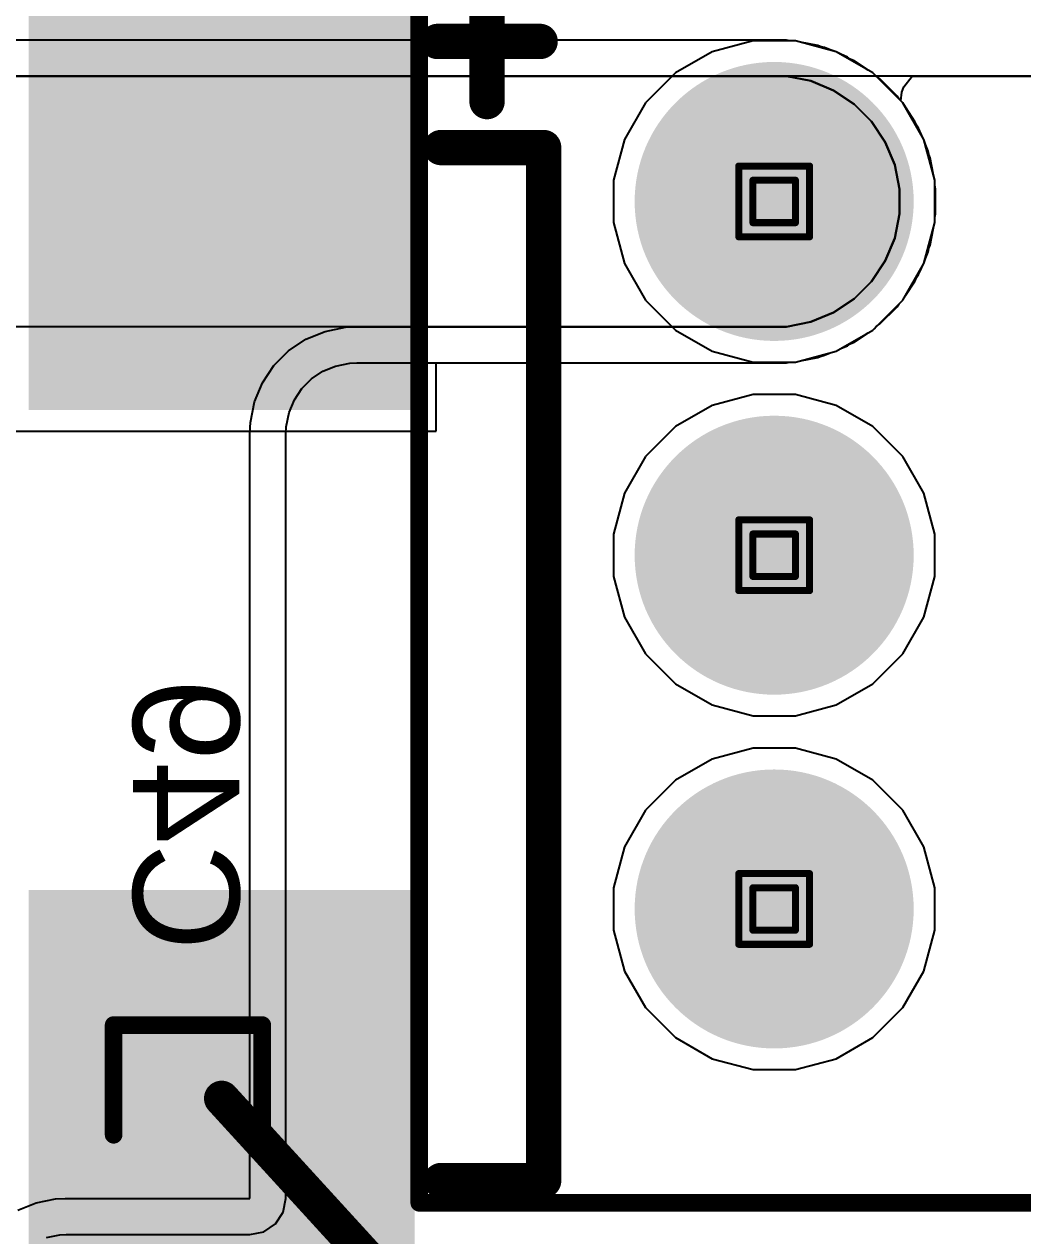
# Model space of a CAD drawing. Header units: inches. Extents: x 0 to 211, y 0 to 201.
# Drawn here: x 0.3552 to 0.6374, y 3.2425 to 3.585 of the extents above; entities that cross this region are included whole.
import ezdxf

# ---------------------------------------------------------------- set-up
doc = ezdxf.new("R2010")
doc.units = ezdxf.units.IN
doc.header["$MEASUREMENT"] = 0
for name, color, linetype in [('Bottom Layer', 5, 'Continuous'), ('Bottom Overlay', 54, 'Continuous'), ('Bottom Paste', 16, 'Continuous'), ('Bottom Solder', 6, 'Continuous'), ('Drill Drawing', 1, 'Continuous'), ('Layer 1', 16, 'Continuous'), ('Layer 2', 76, 'Continuous'), ('Multi-Layer', 9, 'Continuous'), ('Pad Holes', 156, 'Continuous'), ('Top Layer', 1, 'Continuous'), ('Top Overlay', 2, 'Continuous'), ('Top Paste', 8, 'Continuous'), ('Top Solder', 216, 'Continuous')]:
    doc.layers.add(name, color=color, linetype=linetype)
doc.styles.add('Arial', font='', dxfattribs={"height": 0.2})
doc.styles.get('Arial').set_extended_font_data('Arial')

# ---------------------------------------------------------------- blocks, each defined once
blk = doc.blocks.new('VRB1212S_10WR3_B_4')
at = {"layer": 'Bottom Layer'}
h = blk.add_hatch(color=5, dxfattribs=at)
edge = h.paths.add_edge_path()
edge.add_arc((0.15, 0), 0.03543, 0, 360)
h = blk.add_hatch(color=5, dxfattribs=at)
edge = h.paths.add_edge_path()
edge.add_arc((0.25, 0), 0.03543, 0, 360)
h = blk.add_hatch(color=5, dxfattribs=at)
edge = h.paths.add_edge_path()
edge.add_arc((0.35, 0), 0.03543, 0, 360)
at = {"layer": 'Bottom Solder'}
h = blk.add_hatch(color=6, dxfattribs=at)
edge = h.paths.add_edge_path()
edge.add_arc((0.15, 0), 0.03943, 0, 360)
h = blk.add_hatch(color=6, dxfattribs=at)
edge = h.paths.add_edge_path()
edge.add_arc((0.25, 0), 0.03943, 0, 360)
h = blk.add_hatch(color=6, dxfattribs=at)
edge = h.paths.add_edge_path()
edge.add_arc((0.35, 0), 0.03943, 0, 360)
at = {"layer": 'Layer 1'}
h = blk.add_hatch(color=16, dxfattribs=at)
edge = h.paths.add_edge_path()
edge.add_arc((0.15, 0), 0.03543, 0, 360)
h = blk.add_hatch(color=16, dxfattribs=at)
edge = h.paths.add_edge_path()
edge.add_arc((0.25, 0), 0.03543, 0, 360)
h = blk.add_hatch(color=16, dxfattribs=at)
edge = h.paths.add_edge_path()
edge.add_arc((0.35, 0), 0.03543, 0, 360)
at = {"layer": 'Layer 2'}
h = blk.add_hatch(color=76, dxfattribs=at)
edge = h.paths.add_edge_path()
edge.add_arc((0.15, 0), 0.03543, 0, 360)
h = blk.add_hatch(color=76, dxfattribs=at)
edge = h.paths.add_edge_path()
edge.add_arc((0.25, 0), 0.03543, 0, 360)
h = blk.add_hatch(color=76, dxfattribs=at)
edge = h.paths.add_edge_path()
edge.add_arc((0.35, 0), 0.03543, 0, 360)
at = {"layer": 'Multi-Layer'}
h = blk.add_hatch(color=9, dxfattribs=at)
edge = h.paths.add_edge_path()
edge.add_arc((0.15, 0), 0.03543, 0, 360)
h = blk.add_hatch(color=9, dxfattribs=at)
edge = h.paths.add_edge_path()
edge.add_arc((0.25, 0), 0.03543, 0, 360)
h = blk.add_hatch(color=9, dxfattribs=at)
edge = h.paths.add_edge_path()
edge.add_arc((0.35, 0), 0.03543, 0, 360)
at = {"layer": 'Pad Holes'}
h = blk.add_hatch(color=7, dxfattribs=at)
edge = h.paths.add_edge_path()
edge.add_arc((0.15, 0), 0.02165, 0, 360)
h = blk.add_hatch(color=7, dxfattribs=at)
edge = h.paths.add_edge_path()
edge.add_arc((0.25, 0), 0.02165, 0, 360)
h = blk.add_hatch(color=7, dxfattribs=at)
edge = h.paths.add_edge_path()
edge.add_arc((0.35, 0), 0.02165, 0, 360)
at = {"layer": 'Top Layer'}
h = blk.add_hatch(color=1, dxfattribs=at)
edge = h.paths.add_edge_path()
edge.add_arc((0.15, 0), 0.03543, 0, 360)
h = blk.add_hatch(color=1, dxfattribs=at)
edge = h.paths.add_edge_path()
edge.add_arc((0.25, 0), 0.03543, 0, 360)
h = blk.add_hatch(color=1, dxfattribs=at)
edge = h.paths.add_edge_path()
edge.add_arc((0.35, 0), 0.03543, 0, 360)
at = {"layer": 'Top Solder'}
h = blk.add_hatch(color=216, dxfattribs=at)
edge = h.paths.add_edge_path()
edge.add_arc((0.15, 0), 0.03943, 0, 360)
h = blk.add_hatch(color=216, dxfattribs=at)
edge = h.paths.add_edge_path()
edge.add_arc((0.25, 0), 0.03943, 0, 360)
h = blk.add_hatch(color=216, dxfattribs=at)
edge = h.paths.add_edge_path()
edge.add_arc((0.35, 0), 0.03943, 0, 360)
at = {"layer": 'Bottom Overlay'}
for points in [[(0.43307, -0.1003, 0.005, 0.005, 0), (0.43307, 0.27372, 0.005, 0.005, 0)], [(-0.43307, -0.1003, 0.005, 0.005, 0), (0.43307, -0.1003, 0.005, 0.005, 0)]]:
    blk.add_lwpolyline(points, format="xyseb", dxfattribs=at)
blk.add_lwpolyline([(0.43182, -0.1003, 0.0025, 0.0025, 1), (0.43432, -0.1003, 0.0025, 0.0025, 1)], format="xyseb", close=True, dxfattribs=at)
blk.add_lwpolyline([(0.43182, -0.1003, 0.0025, 0.0025, 1), (0.43432, -0.1003, 0.0025, 0.0025, 1)], format="xyseb", close=True, dxfattribs=at)
blk = doc.blocks.new('C____E_23')
at = {"layer": 'Top Layer'}
for points in [[(-0.05492, 0.05059), (0.05492, 0.05059), (0.05492, -0.05059), (-0.05492, -0.05059)], [(0.19862, 0.05059), (0.30846, 0.05059), (0.30846, -0.05059), (0.19862, -0.05059)]]:
    blk.add_hatch(color=1, dxfattribs=at).paths.add_polyline_path(points)
at = {"layer": 'Top Paste'}
for points in [[(-0.05492, 0.05059), (0.05492, 0.05059), (0.05492, -0.05059), (-0.05492, -0.05059)], [(0.19862, 0.05059), (0.30846, 0.05059), (0.30846, -0.05059), (0.19862, -0.05059)]]:
    blk.add_hatch(color=8, dxfattribs=at).paths.add_polyline_path(points)
at = {"layer": 'Top Solder'}
for points in [[(-0.05892, 0.05459), (0.05892, 0.05459), (0.05892, -0.05459), (-0.05892, -0.05459)], [(0.19462, 0.05459), (0.31246, 0.05459), (0.31246, -0.05459), (0.19462, -0.05459)]]:
    blk.add_hatch(color=216, dxfattribs=at).paths.add_polyline_path(points)
at = {"layer": 'Top Overlay'}
for points in [[(0.27677, 0.091, 0.01, 0.01, 0), (-0.01523, 0.091, 0.01, 0.01, 0)], [(-0.01523, 0.062, 0.01, 0.01, 0), (-0.01523, 0.091, 0.01, 0.01, 0)], [(0.27677, 0.062, 0.01, 0.01, 0), (0.27677, 0.091, 0.01, 0.01, 0)], [(-0.04523, 0.061, 0.01, 0.01, 0), (-0.04523, 0.09, 0.01, 0.01, 0)], [(-0.02823, 0.075, 0.01, 0.01, 0), (-0.06123, 0.075, 0.01, 0.01, 0)]]:
    blk.add_lwpolyline(points, format="xyseb", dxfattribs=at)
for points in [[(-0.01773, 0.091, 0.005, 0.005, 1), (-0.01273, 0.091, 0.005, 0.005, 1)], [(-0.01773, 0.091, 0.005, 0.005, 1), (-0.01273, 0.091, 0.005, 0.005, 1)], [(0.27427, 0.091, 0.005, 0.005, 1), (0.27927, 0.091, 0.005, 0.005, 1)], [(0.27427, 0.091, 0.005, 0.005, 1), (0.27927, 0.091, 0.005, 0.005, 1)], [(-0.04773, 0.09, 0.005, 0.005, 1), (-0.04273, 0.09, 0.005, 0.005, 1)], [(-0.03073, 0.075, 0.005, 0.005, 1), (-0.02573, 0.075, 0.005, 0.005, 1)], [(-0.04773, 0.061, 0.005, 0.005, 1), (-0.04273, 0.061, 0.005, 0.005, 1)], [(-0.01773, 0.062, 0.005, 0.005, 1), (-0.01273, 0.062, 0.005, 0.005, 1)], [(0.27427, 0.062, 0.005, 0.005, 1), (0.27927, 0.062, 0.005, 0.005, 1)]]:
    blk.add_lwpolyline(points, format="xyseb", close=True, dxfattribs=at)
blk = doc.blocks.new('C___0603_B_335')
at = {"layer": 'Bottom Layer'}
for points in [[(-0.045, -0.0175), (-0.045, 0.0175), (-0.015, 0.0175), (-0.015, -0.0175)], [(0.015, -0.0175), (0.015, 0.0175), (0.045, 0.0175), (0.045, -0.0175)]]:
    blk.add_hatch(color=5, dxfattribs=at).paths.add_polyline_path(points)
at = {"layer": 'Bottom Paste'}
for points in [[(-0.045, -0.0175), (-0.045, 0.0175), (-0.015, 0.0175), (-0.015, -0.0175)], [(0.015, -0.0175), (0.015, 0.0175), (0.045, 0.0175), (0.045, -0.0175)]]:
    blk.add_hatch(color=16, dxfattribs=at).paths.add_polyline_path(points)
at = {"layer": 'Bottom Solder'}
for points in [[(-0.04736, -0.01986), (-0.04736, 0.01986), (-0.01264, 0.01986), (-0.01264, -0.01986)], [(0.01264, -0.01986), (0.01264, 0.01986), (0.04736, 0.01986), (0.04736, -0.01986)]]:
    blk.add_hatch(color=6, dxfattribs=at).paths.add_polyline_path(points)
at = {"layer": 'Bottom Overlay'}
for points in [[(-0.049, 0.021, 0.005, 0.005, 0), (-0.049, -0.021, 0.005, 0.005, 0)], [(-0.049, 0.021, 0.005, 0.005, 0), (-0.018, 0.021, 0.005, 0.005, 0)], [(0.018, 0.021, 0.005, 0.005, 0), (0.049, 0.021, 0.005, 0.005, 0)], [(0.049, 0.021, 0.005, 0.005, 0), (0.049, -0.021, 0.005, 0.005, 0)], [(-0.049, -0.021, 0.005, 0.005, 0), (-0.018, -0.021, 0.005, 0.005, 0)], [(0.049, -0.021, 0.005, 0.005, 0), (0.018, -0.021, 0.005, 0.005, 0)]]:
    blk.add_lwpolyline(points, format="xyseb", dxfattribs=at)
for points in [[(-0.05025, 0.021, 0.0025, 0.0025, 1), (-0.04775, 0.021, 0.0025, 0.0025, 1)], [(-0.05025, 0.021, 0.0025, 0.0025, 1), (-0.04775, 0.021, 0.0025, 0.0025, 1)], [(-0.01925, 0.021, 0.0025, 0.0025, 1), (-0.01675, 0.021, 0.0025, 0.0025, 1)], [(0.01675, 0.021, 0.0025, 0.0025, 1), (0.01925, 0.021, 0.0025, 0.0025, 1)], [(0.04775, 0.021, 0.0025, 0.0025, 1), (0.05025, 0.021, 0.0025, 0.0025, 1)], [(0.04775, 0.021, 0.0025, 0.0025, 1), (0.05025, 0.021, 0.0025, 0.0025, 1)], [(-0.05025, -0.021, 0.0025, 0.0025, 1), (-0.04775, -0.021, 0.0025, 0.0025, 1)], [(-0.05025, -0.021, 0.0025, 0.0025, 1), (-0.04775, -0.021, 0.0025, 0.0025, 1)], [(-0.01925, -0.021, 0.0025, 0.0025, 1), (-0.01675, -0.021, 0.0025, 0.0025, 1)], [(0.01675, -0.021, 0.0025, 0.0025, 1), (0.01925, -0.021, 0.0025, 0.0025, 1)], [(0.04775, -0.021, 0.0025, 0.0025, 1), (0.05025, -0.021, 0.0025, 0.0025, 1)], [(0.04775, -0.021, 0.0025, 0.0025, 1), (0.05025, -0.021, 0.0025, 0.0025, 1)]]:
    blk.add_lwpolyline(points, format="xyseb", close=True, dxfattribs=at)

msp = doc.modelspace()

# ---------------------------------------------------------------- linework, layer by layer
at = {"layer": 'Bottom Layer'}
for p, q in [((0.56718, 3.58049), (0.28713, 3.58049)), ((0.57067, 3.58049), (0.56718, 3.58049)), ((0.56718, 3.58049), (0.56718, 3.58049)), ((0.57166, 3.58029), (0.57067, 3.58049)), ((0.57266, 3.58029), (0.57166, 3.58029)), ((0.57316, 3.58029), (0.57266, 3.58029)), ((0.57266, 3.58029), (0.57266, 3.58029)), ((0.57461, 3.57991), (0.57316, 3.58029)), ((0.57951, 3.57893), (0.57461, 3.57991)), ((0.58043, 3.57855), (0.57951, 3.57893)), ((0.58142, 3.57835), (0.58043, 3.57855)), ((0.58327, 3.57759), (0.58142, 3.57835)), ((0.58472, 3.5772), (0.58327, 3.57759)), ((0.58602, 3.57645), (0.58472, 3.5772)), ((0.58787, 3.57568), (0.58602, 3.57645)), ((0.5887, 3.57512), (0.58787, 3.57568)), ((0.58963, 3.57474), (0.5887, 3.57512)), ((0.59379, 3.57196), (0.58963, 3.57474)), ((0.56718, 3.57029), (0.28713, 3.57029)), ((0.57067, 3.57029), (0.56718, 3.57029)), ((0.56718, 3.57029), (0.56718, 3.57029)), ((0.57752, 3.56893), (0.57067, 3.57029)), ((0.58397, 3.56626), (0.57752, 3.56893)), ((0.59508, 3.57122), (0.59379, 3.57196)), ((0.59543, 3.57086), (0.59508, 3.57122)), ((0.59614, 3.57015), (0.59543, 3.57086)), ((0.59543, 3.57086), (0.59543, 3.57086)), ((0.59698, 3.56959), (0.59614, 3.57015)), ((0.60192, 3.56466), (0.59698, 3.56959)), ((0.58977, 3.56238), (0.58397, 3.56626)), ((0.59471, 3.55745), (0.58977, 3.56238)), ((0.60247, 3.56382), (0.60192, 3.56466)), ((0.60318, 3.56311), (0.60247, 3.56382)), ((0.60354, 3.56276), (0.60318, 3.56311)), ((0.60318, 3.56311), (0.60318, 3.56311)), ((0.60428, 3.56147), (0.60354, 3.56276)), ((0.60706, 3.55731), (0.60428, 3.56147)), ((0.59858, 3.55164), (0.59471, 3.55745)), ((0.60744, 3.55638), (0.60706, 3.55731)), ((0.608, 3.55555), (0.60744, 3.55638)), ((0.60877, 3.5537), (0.608, 3.55555)), ((0.60125, 3.5452), (0.59858, 3.55164)), ((0.60952, 3.5524), (0.60877, 3.5537)), ((0.60991, 3.55095), (0.60952, 3.5524)), ((0.61067, 3.5491), (0.60991, 3.55095)), ((0.61087, 3.54811), (0.61067, 3.5491)), ((0.60262, 3.53835), (0.60125, 3.5452)), ((0.61125, 3.54718), (0.61087, 3.54811)), ((0.61223, 3.54229), (0.61125, 3.54718)), ((0.61262, 3.54084), (0.61223, 3.54229)), ((0.60262, 3.53486), (0.60262, 3.53835)), ((0.61262, 3.53933), (0.61262, 3.54084)), ((0.61281, 3.53835), (0.61262, 3.53933)), ((0.61281, 3.53486), (0.61281, 3.53835)), ((0.60262, 3.53137), (0.60262, 3.53486)), ((0.61281, 3.53137), (0.61281, 3.53486)), ((0.60125, 3.52452), (0.60262, 3.53137)), ((0.61262, 3.53039), (0.61281, 3.53137)), ((0.61223, 3.52743), (0.61262, 3.52888)), ((0.61262, 3.52888), (0.61262, 3.53039)), ((0.59858, 3.51808), (0.60125, 3.52452)), ((0.61125, 3.52254), (0.61223, 3.52743)), ((0.61067, 3.52062), (0.61087, 3.52161)), ((0.61087, 3.52161), (0.61125, 3.52254)), ((0.5947, 3.51227), (0.59858, 3.51808)), ((0.60877, 3.51602), (0.60952, 3.51732)), ((0.60952, 3.51732), (0.60991, 3.51878)), ((0.60991, 3.51878), (0.61067, 3.52062)), ((0.60744, 3.51334), (0.608, 3.51417)), ((0.608, 3.51417), (0.60877, 3.51602)), ((0.58977, 3.50734), (0.5947, 3.51227)), ((0.60429, 3.50826), (0.60706, 3.51241)), ((0.60706, 3.51241), (0.60744, 3.51334)), ((0.58397, 3.50346), (0.58977, 3.50734)), ((0.60354, 3.50696), (0.60429, 3.50826)), ((0.59698, 3.50013), (0.60191, 3.50506)), ((0.60191, 3.50506), (0.60247, 3.5059)), ((0.60247, 3.5059), (0.60318, 3.50661)), ((0.60318, 3.50661), (0.60354, 3.50696)), ((0.60318, 3.50661), (0.60318, 3.50661)), ((0.57067, 3.49943), (0.57752, 3.50079)), ((0.57752, 3.50079), (0.58397, 3.50346)), ((0.43483, 3.49589), (0.44026, 3.49814)), ((0.44026, 3.49814), (0.44602, 3.49928)), ((0.44602, 3.49928), (0.44895, 3.49943)), ((0.44895, 3.49943), (0.44895, 3.49943)), ((0.44895, 3.49943), (0.56718, 3.49943)), ((0.56718, 3.49943), (0.57067, 3.49943)), ((0.58963, 3.49498), (0.59378, 3.49776)), ((0.59378, 3.49776), (0.59508, 3.4985)), ((0.59508, 3.4985), (0.59543, 3.49886)), ((0.59543, 3.49886), (0.59614, 3.49957)), ((0.59543, 3.49886), (0.59543, 3.49886)), ((0.59614, 3.49957), (0.59698, 3.50013)), ((0.42995, 3.49263), (0.43483, 3.49589)), ((0.58602, 3.49327), (0.58787, 3.49404)), ((0.58787, 3.49404), (0.5887, 3.4946)), ((0.5887, 3.4946), (0.58963, 3.49498)), ((0.4258, 3.48848), (0.42995, 3.49263)), ((0.57461, 3.48981), (0.57951, 3.49079)), ((0.57951, 3.49079), (0.58043, 3.49117)), ((0.58043, 3.49117), (0.58142, 3.49137)), ((0.58142, 3.49137), (0.58327, 3.49213)), ((0.58327, 3.49213), (0.58472, 3.49252)), ((0.58472, 3.49252), (0.58602, 3.49327)), ((0.42254, 3.48359), (0.4258, 3.48848)), ((0.43645, 3.48471), (0.43966, 3.48685)), ((0.43966, 3.48685), (0.44323, 3.48833)), ((0.44323, 3.48833), (0.44727, 3.48914)), ((0.44727, 3.48914), (0.4492, 3.48923)), ((0.4492, 3.48923), (0.56718, 3.48923)), ((0.56718, 3.48923), (0.57067, 3.48923)), ((0.57067, 3.48923), (0.57166, 3.48943)), ((0.57166, 3.48943), (0.57266, 3.48943)), ((0.57266, 3.48943), (0.57266, 3.48943)), ((0.57266, 3.48943), (0.57316, 3.48943)), ((0.57316, 3.48943), (0.57461, 3.48981)), ((0.42029, 3.47817), (0.42254, 3.48359)), ((0.43372, 3.48198), (0.43645, 3.48471)), ((0.43157, 3.47876), (0.43372, 3.48198)), ((0.41914, 3.47241), (0.42029, 3.47817)), ((0.43009, 3.47519), (0.43157, 3.47876)), ((0.42929, 3.47116), (0.43009, 3.47519)), ((0.419, 3.46947), (0.41914, 3.47241)), ((0.419, 3.25303), (0.419, 3.46947)), ((0.42919, 3.46922), (0.42929, 3.47116)), ((0.42919, 3.25303), (0.42919, 3.46922)), ((0.54965, 3.3772), (0.53929, 3.37122)), ((0.5612, 3.38029), (0.54965, 3.3772)), ((0.57316, 3.38029), (0.5612, 3.38029)), ((0.58472, 3.3772), (0.57316, 3.38029)), ((0.59508, 3.37122), (0.58472, 3.3772)), ((0.53929, 3.37122), (0.53083, 3.36276)), ((0.60354, 3.36276), (0.59508, 3.37122)), ((0.53083, 3.36276), (0.52485, 3.3524)), ((0.60952, 3.3524), (0.60354, 3.36276)), ((0.52485, 3.3524), (0.52175, 3.34084)), ((0.61262, 3.34084), (0.60952, 3.3524)), ((0.52175, 3.34084), (0.52175, 3.32888)), ((0.61262, 3.32888), (0.61262, 3.34084)), ((0.52175, 3.32888), (0.52485, 3.31732)), ((0.60952, 3.31732), (0.61262, 3.32888)), ((0.52485, 3.31732), (0.53083, 3.30696)), ((0.60354, 3.30696), (0.60952, 3.31732)), ((0.53083, 3.30696), (0.53929, 3.2985)), ((0.59508, 3.2985), (0.60354, 3.30696)), ((0.53929, 3.2985), (0.54965, 3.29252)), ((0.58472, 3.29252), (0.59508, 3.2985)), ((0.54965, 3.29252), (0.5612, 3.28943)), ((0.57316, 3.28943), (0.58472, 3.29252)), ((0.5612, 3.28943), (0.57316, 3.28943)), ((0.35343, 3.24968), (0.35857, 3.25181)), ((0.35857, 3.25181), (0.36403, 3.2529)), ((0.36403, 3.2529), (0.36681, 3.25303)), ((0.36681, 3.25303), (0.36681, 3.25303)), ((0.36681, 3.25303), (0.419, 3.25303)), ((0.42842, 3.24913), (0.42919, 3.25303)), ((0.42621, 3.24582), (0.42842, 3.24913)), ((0.419, 3.24284), (0.4229, 3.24361)), ((0.4229, 3.24361), (0.42621, 3.24582)), ((0.36155, 3.24201), (0.36528, 3.24275)), ((0.36528, 3.24275), (0.36707, 3.24284)), ((0.36707, 3.24284), (0.419, 3.24284))]:
    msp.add_line(p, q, dxfattribs=at)
at = {"layer": 'Drill Drawing'}
for points in [[(0.55718, 3.54486, 0.002, 0.002, 0), (0.57718, 3.54486, 0.002, 0.002, 0)], [(0.55718, 3.52486, 0.002, 0.002, 0), (0.55718, 3.54486, 0.002, 0.002, 0)], [(0.57718, 3.52486, 0.002, 0.002, 0), (0.57718, 3.54486, 0.002, 0.002, 0)], [(0.56118, 3.54086, 0.002, 0.002, 0), (0.57318, 3.54086, 0.002, 0.002, 0)], [(0.56118, 3.52886, 0.002, 0.002, 0), (0.56118, 3.54086, 0.002, 0.002, 0)], [(0.57318, 3.52886, 0.002, 0.002, 0), (0.57318, 3.54086, 0.002, 0.002, 0)], [(0.56118, 3.52886, 0.002, 0.002, 0), (0.57318, 3.52886, 0.002, 0.002, 0)], [(0.55718, 3.52486, 0.002, 0.002, 0), (0.57718, 3.52486, 0.002, 0.002, 0)], [(0.55718, 3.44486, 0.002, 0.002, 0), (0.57718, 3.44486, 0.002, 0.002, 0)], [(0.55718, 3.42486, 0.002, 0.002, 0), (0.55718, 3.44486, 0.002, 0.002, 0)], [(0.57718, 3.42486, 0.002, 0.002, 0), (0.57718, 3.44486, 0.002, 0.002, 0)], [(0.56118, 3.44086, 0.002, 0.002, 0), (0.57318, 3.44086, 0.002, 0.002, 0)], [(0.56118, 3.42886, 0.002, 0.002, 0), (0.56118, 3.44086, 0.002, 0.002, 0)], [(0.57318, 3.42886, 0.002, 0.002, 0), (0.57318, 3.44086, 0.002, 0.002, 0)], [(0.56118, 3.42886, 0.002, 0.002, 0), (0.57318, 3.42886, 0.002, 0.002, 0)], [(0.55718, 3.42486, 0.002, 0.002, 0), (0.57718, 3.42486, 0.002, 0.002, 0)], [(0.55718, 3.34486, 0.002, 0.002, 0), (0.57718, 3.34486, 0.002, 0.002, 0)], [(0.55718, 3.32486, 0.002, 0.002, 0), (0.55718, 3.34486, 0.002, 0.002, 0)], [(0.57718, 3.32486, 0.002, 0.002, 0), (0.57718, 3.34486, 0.002, 0.002, 0)], [(0.56118, 3.34086, 0.002, 0.002, 0), (0.57318, 3.34086, 0.002, 0.002, 0)], [(0.56118, 3.32886, 0.002, 0.002, 0), (0.56118, 3.34086, 0.002, 0.002, 0)], [(0.57318, 3.32886, 0.002, 0.002, 0), (0.57318, 3.34086, 0.002, 0.002, 0)], [(0.56118, 3.32886, 0.002, 0.002, 0), (0.57318, 3.32886, 0.002, 0.002, 0)], [(0.55718, 3.32486, 0.002, 0.002, 0), (0.57718, 3.32486, 0.002, 0.002, 0)]]:
    msp.add_lwpolyline(points, format="xyseb", dxfattribs=at)
for points in [[(0.55668, 3.54486, 0.001, 0.001, 1), (0.55768, 3.54486, 0.001, 0.001, 1)], [(0.55668, 3.54486, 0.001, 0.001, 1), (0.55768, 3.54486, 0.001, 0.001, 1)], [(0.57668, 3.54486, 0.001, 0.001, 1), (0.57768, 3.54486, 0.001, 0.001, 1)], [(0.57668, 3.54486, 0.001, 0.001, 1), (0.57768, 3.54486, 0.001, 0.001, 1)], [(0.56068, 3.54086, 0.001, 0.001, 1), (0.56168, 3.54086, 0.001, 0.001, 1)], [(0.56068, 3.54086, 0.001, 0.001, 1), (0.56168, 3.54086, 0.001, 0.001, 1)], [(0.57268, 3.54086, 0.001, 0.001, 1), (0.57368, 3.54086, 0.001, 0.001, 1)], [(0.57268, 3.54086, 0.001, 0.001, 1), (0.57368, 3.54086, 0.001, 0.001, 1)], [(0.56068, 3.52886, 0.001, 0.001, 1), (0.56168, 3.52886, 0.001, 0.001, 1)], [(0.56068, 3.52886, 0.001, 0.001, 1), (0.56168, 3.52886, 0.001, 0.001, 1)], [(0.57268, 3.52886, 0.001, 0.001, 1), (0.57368, 3.52886, 0.001, 0.001, 1)], [(0.57268, 3.52886, 0.001, 0.001, 1), (0.57368, 3.52886, 0.001, 0.001, 1)], [(0.55668, 3.52486, 0.001, 0.001, 1), (0.55768, 3.52486, 0.001, 0.001, 1)], [(0.55668, 3.52486, 0.001, 0.001, 1), (0.55768, 3.52486, 0.001, 0.001, 1)], [(0.57668, 3.52486, 0.001, 0.001, 1), (0.57768, 3.52486, 0.001, 0.001, 1)], [(0.57668, 3.52486, 0.001, 0.001, 1), (0.57768, 3.52486, 0.001, 0.001, 1)], [(0.55668, 3.44486, 0.001, 0.001, 1), (0.55768, 3.44486, 0.001, 0.001, 1)], [(0.55668, 3.44486, 0.001, 0.001, 1), (0.55768, 3.44486, 0.001, 0.001, 1)], [(0.57668, 3.44486, 0.001, 0.001, 1), (0.57768, 3.44486, 0.001, 0.001, 1)], [(0.57668, 3.44486, 0.001, 0.001, 1), (0.57768, 3.44486, 0.001, 0.001, 1)], [(0.56068, 3.44086, 0.001, 0.001, 1), (0.56168, 3.44086, 0.001, 0.001, 1)], [(0.56068, 3.44086, 0.001, 0.001, 1), (0.56168, 3.44086, 0.001, 0.001, 1)], [(0.57268, 3.44086, 0.001, 0.001, 1), (0.57368, 3.44086, 0.001, 0.001, 1)], [(0.57268, 3.44086, 0.001, 0.001, 1), (0.57368, 3.44086, 0.001, 0.001, 1)], [(0.56068, 3.42886, 0.001, 0.001, 1), (0.56168, 3.42886, 0.001, 0.001, 1)], [(0.56068, 3.42886, 0.001, 0.001, 1), (0.56168, 3.42886, 0.001, 0.001, 1)], [(0.57268, 3.42886, 0.001, 0.001, 1), (0.57368, 3.42886, 0.001, 0.001, 1)], [(0.57268, 3.42886, 0.001, 0.001, 1), (0.57368, 3.42886, 0.001, 0.001, 1)], [(0.55668, 3.42486, 0.001, 0.001, 1), (0.55768, 3.42486, 0.001, 0.001, 1)], [(0.55668, 3.42486, 0.001, 0.001, 1), (0.55768, 3.42486, 0.001, 0.001, 1)], [(0.57668, 3.42486, 0.001, 0.001, 1), (0.57768, 3.42486, 0.001, 0.001, 1)], [(0.57668, 3.42486, 0.001, 0.001, 1), (0.57768, 3.42486, 0.001, 0.001, 1)], [(0.55668, 3.34486, 0.001, 0.001, 1), (0.55768, 3.34486, 0.001, 0.001, 1)], [(0.55668, 3.34486, 0.001, 0.001, 1), (0.55768, 3.34486, 0.001, 0.001, 1)], [(0.57668, 3.34486, 0.001, 0.001, 1), (0.57768, 3.34486, 0.001, 0.001, 1)], [(0.57668, 3.34486, 0.001, 0.001, 1), (0.57768, 3.34486, 0.001, 0.001, 1)], [(0.56068, 3.34086, 0.001, 0.001, 1), (0.56168, 3.34086, 0.001, 0.001, 1)], [(0.56068, 3.34086, 0.001, 0.001, 1), (0.56168, 3.34086, 0.001, 0.001, 1)], [(0.57268, 3.34086, 0.001, 0.001, 1), (0.57368, 3.34086, 0.001, 0.001, 1)], [(0.57268, 3.34086, 0.001, 0.001, 1), (0.57368, 3.34086, 0.001, 0.001, 1)], [(0.56068, 3.32886, 0.001, 0.001, 1), (0.56168, 3.32886, 0.001, 0.001, 1)], [(0.56068, 3.32886, 0.001, 0.001, 1), (0.56168, 3.32886, 0.001, 0.001, 1)], [(0.57268, 3.32886, 0.001, 0.001, 1), (0.57368, 3.32886, 0.001, 0.001, 1)], [(0.57268, 3.32886, 0.001, 0.001, 1), (0.57368, 3.32886, 0.001, 0.001, 1)], [(0.55668, 3.32486, 0.001, 0.001, 1), (0.55768, 3.32486, 0.001, 0.001, 1)], [(0.55668, 3.32486, 0.001, 0.001, 1), (0.55768, 3.32486, 0.001, 0.001, 1)], [(0.57668, 3.32486, 0.001, 0.001, 1), (0.57768, 3.32486, 0.001, 0.001, 1)], [(0.57668, 3.32486, 0.001, 0.001, 1), (0.57768, 3.32486, 0.001, 0.001, 1)]]:
    msp.add_lwpolyline(points, format="xyseb", close=True, dxfattribs=at)
at = {"layer": 'Layer 1'}
for p, q in [((0.5612, 3.58029), (0.54965, 3.5772)), ((0.57316, 3.58029), (0.5612, 3.58029)), ((0.58472, 3.5772), (0.57316, 3.58029)), ((0.54965, 3.5772), (0.53929, 3.57122)), ((0.59508, 3.57122), (0.58472, 3.5772)), ((0.53929, 3.57122), (0.53083, 3.56276)), ((0.60354, 3.56276), (0.59508, 3.57122)), ((0.53083, 3.56276), (0.52485, 3.5524)), ((0.60952, 3.5524), (0.60354, 3.56276)), ((0.52485, 3.5524), (0.52175, 3.54084)), ((0.61262, 3.54084), (0.60952, 3.5524)), ((0.52175, 3.54084), (0.52175, 3.52888)), ((0.61262, 3.52888), (0.61262, 3.54084)), ((0.52175, 3.52888), (0.52485, 3.51732)), ((0.60952, 3.51732), (0.61262, 3.52888)), ((0.52485, 3.51732), (0.53083, 3.50696)), ((0.60354, 3.50696), (0.60952, 3.51732)), ((0.53083, 3.50696), (0.53929, 3.4985)), ((0.59508, 3.4985), (0.60354, 3.50696)), ((0.53929, 3.4985), (0.54965, 3.49252)), ((0.58472, 3.49252), (0.59508, 3.4985)), ((0.54965, 3.49252), (0.5612, 3.48943)), ((0.57316, 3.48943), (0.58472, 3.49252)), ((0.5612, 3.48943), (0.57316, 3.48943)), ((0.54965, 3.3772), (0.53929, 3.37122)), ((0.5612, 3.38029), (0.54965, 3.3772)), ((0.57316, 3.38029), (0.5612, 3.38029)), ((0.58472, 3.3772), (0.57316, 3.38029)), ((0.59508, 3.37122), (0.58472, 3.3772)), ((0.53929, 3.37122), (0.53083, 3.36276)), ((0.60354, 3.36276), (0.59508, 3.37122)), ((0.53083, 3.36276), (0.52485, 3.3524)), ((0.60952, 3.3524), (0.60354, 3.36276)), ((0.52485, 3.3524), (0.52175, 3.34084)), ((0.61262, 3.34084), (0.60952, 3.3524)), ((0.52175, 3.34084), (0.52175, 3.32888)), ((0.61262, 3.32888), (0.61262, 3.34084)), ((0.52175, 3.32888), (0.52485, 3.31732)), ((0.60952, 3.31732), (0.61262, 3.32888)), ((0.52485, 3.31732), (0.53083, 3.30696)), ((0.60354, 3.30696), (0.60952, 3.31732)), ((0.53083, 3.30696), (0.53929, 3.2985)), ((0.59508, 3.2985), (0.60354, 3.30696)), ((0.53929, 3.2985), (0.54965, 3.29252)), ((0.58472, 3.29252), (0.59508, 3.2985)), ((0.54965, 3.29252), (0.5612, 3.28943)), ((0.57316, 3.28943), (0.58472, 3.29252)), ((0.5612, 3.28943), (0.57316, 3.28943))]:
    msp.add_line(p, q, dxfattribs=at)
at = {"layer": 'Layer 2'}
for p, q in [((0.5612, 3.58029), (0.54965, 3.5772)), ((0.57316, 3.58029), (0.5612, 3.58029)), ((0.58472, 3.5772), (0.57316, 3.58029)), ((0.54965, 3.5772), (0.53929, 3.57122)), ((0.59508, 3.57122), (0.58472, 3.5772)), ((0.53929, 3.57122), (0.53083, 3.56276)), ((0.60354, 3.56276), (0.59508, 3.57122)), ((0.53083, 3.56276), (0.52485, 3.5524)), ((0.60952, 3.5524), (0.60354, 3.56276)), ((0.52485, 3.5524), (0.52175, 3.54084)), ((0.61262, 3.54084), (0.60952, 3.5524)), ((0.52175, 3.54084), (0.52175, 3.52888)), ((0.61262, 3.52888), (0.61262, 3.54084)), ((0.52175, 3.52888), (0.52485, 3.51732)), ((0.60952, 3.51732), (0.61262, 3.52888)), ((0.52485, 3.51732), (0.53083, 3.50696)), ((0.60354, 3.50696), (0.60952, 3.51732)), ((0.53083, 3.50696), (0.53929, 3.4985)), ((0.59508, 3.4985), (0.60354, 3.50696)), ((0.53929, 3.4985), (0.54965, 3.49252)), ((0.58472, 3.49252), (0.59508, 3.4985)), ((0.54965, 3.49252), (0.5612, 3.48943)), ((0.57316, 3.48943), (0.58472, 3.49252)), ((0.5612, 3.48943), (0.57316, 3.48943)), ((0.5612, 3.48029), (0.54965, 3.4772)), ((0.57316, 3.48029), (0.5612, 3.48029)), ((0.58472, 3.4772), (0.57316, 3.48029)), ((0.54965, 3.4772), (0.53929, 3.47122)), ((0.59508, 3.47122), (0.58472, 3.4772)), ((0.53929, 3.47122), (0.53083, 3.46276)), ((0.60354, 3.46276), (0.59508, 3.47122)), ((0.53083, 3.46276), (0.52485, 3.4524)), ((0.60952, 3.4524), (0.60354, 3.46276)), ((0.52485, 3.4524), (0.52175, 3.44084)), ((0.61262, 3.44084), (0.60952, 3.4524)), ((0.52175, 3.44084), (0.52175, 3.42888)), ((0.61262, 3.42888), (0.61262, 3.44084)), ((0.52175, 3.42888), (0.52485, 3.41732)), ((0.60952, 3.41732), (0.61262, 3.42888)), ((0.52485, 3.41732), (0.53083, 3.40696)), ((0.60354, 3.40696), (0.60952, 3.41732)), ((0.53083, 3.40696), (0.53929, 3.3985)), ((0.59508, 3.3985), (0.60354, 3.40696)), ((0.53929, 3.3985), (0.54965, 3.39252)), ((0.58472, 3.39252), (0.59508, 3.3985)), ((0.54965, 3.39252), (0.5612, 3.38943)), ((0.57316, 3.38943), (0.58472, 3.39252)), ((0.5612, 3.38943), (0.57316, 3.38943)), ((0.54965, 3.3772), (0.53929, 3.37122)), ((0.5612, 3.38029), (0.54965, 3.3772)), ((0.57316, 3.38029), (0.5612, 3.38029)), ((0.58472, 3.3772), (0.57316, 3.38029)), ((0.59508, 3.37122), (0.58472, 3.3772)), ((0.53929, 3.37122), (0.53083, 3.36276)), ((0.60354, 3.36276), (0.59508, 3.37122)), ((0.53083, 3.36276), (0.52485, 3.3524)), ((0.60952, 3.3524), (0.60354, 3.36276)), ((0.52485, 3.3524), (0.52175, 3.34084)), ((0.61262, 3.34084), (0.60952, 3.3524)), ((0.52175, 3.34084), (0.52175, 3.32888)), ((0.61262, 3.32888), (0.61262, 3.34084)), ((0.52175, 3.32888), (0.52485, 3.31732)), ((0.60952, 3.31732), (0.61262, 3.32888)), ((0.52485, 3.31732), (0.53083, 3.30696)), ((0.60354, 3.30696), (0.60952, 3.31732)), ((0.53083, 3.30696), (0.53929, 3.2985)), ((0.59508, 3.2985), (0.60354, 3.30696)), ((0.53929, 3.2985), (0.54965, 3.29252)), ((0.58472, 3.29252), (0.59508, 3.2985)), ((0.54965, 3.29252), (0.5612, 3.28943)), ((0.57316, 3.28943), (0.58472, 3.29252)), ((0.5612, 3.28943), (0.57316, 3.28943))]:
    msp.add_line(p, q, dxfattribs=at)
at = {"layer": 'Top Layer'}
for p, q in [((0.65173, 3.57029), (0.01529, 3.57029)), ((0.23274, 3.57029), (0.56718, 3.57029)), ((0.56718, 3.57029), (0.57067, 3.57029)), ((0.57067, 3.57029), (0.57752, 3.56893)), ((0.57752, 3.56893), (0.58397, 3.56626)), ((0.60387, 3.56724), (0.60618, 3.57029)), ((0.60618, 3.57029), (0.65173, 3.57029)), ((0.58397, 3.56626), (0.58977, 3.56238)), ((0.603, 3.56329), (0.60327, 3.56576)), ((0.60327, 3.56576), (0.60387, 3.56724)), ((0.58977, 3.56238), (0.5947, 3.55745)), ((0.60354, 3.56276), (0.603, 3.56329)), ((0.60429, 3.56145), (0.60354, 3.56276)), ((0.60706, 3.55731), (0.60429, 3.56145)), ((0.5947, 3.55745), (0.59858, 3.55164)), ((0.60744, 3.55638), (0.60706, 3.55731)), ((0.608, 3.55555), (0.60744, 3.55638)), ((0.60877, 3.5537), (0.608, 3.55555)), ((0.59858, 3.55164), (0.60125, 3.5452)), ((0.60952, 3.5524), (0.60877, 3.5537)), ((0.60991, 3.55094), (0.60952, 3.5524)), ((0.61067, 3.5491), (0.60991, 3.55094)), ((0.61087, 3.54811), (0.61067, 3.5491)), ((0.60125, 3.5452), (0.60261, 3.53835)), ((0.61125, 3.54718), (0.61087, 3.54811)), ((0.61222, 3.5423), (0.61125, 3.54718)), ((0.61262, 3.54084), (0.61222, 3.5423)), ((0.60261, 3.53835), (0.60261, 3.53486)), ((0.61262, 3.53933), (0.61262, 3.54084)), ((0.61281, 3.53835), (0.61262, 3.53933)), ((0.61281, 3.53486), (0.61281, 3.53835)), ((0.60261, 3.53486), (0.60262, 3.53486)), ((0.60262, 3.53486), (0.60262, 3.53137)), ((0.61281, 3.53137), (0.61281, 3.53486)), ((0.61281, 3.53486), (0.61281, 3.53486)), ((0.60262, 3.53137), (0.60125, 3.52452)), ((0.61262, 3.53039), (0.61281, 3.53137)), ((0.61223, 3.52743), (0.61262, 3.52888)), ((0.61262, 3.52888), (0.61262, 3.53039)), ((0.60125, 3.52452), (0.59858, 3.51808)), ((0.61125, 3.52254), (0.61223, 3.52743)), ((0.61067, 3.52062), (0.61087, 3.52161)), ((0.61087, 3.52161), (0.61125, 3.52254)), ((0.59858, 3.51808), (0.5947, 3.51227)), ((0.60877, 3.51602), (0.60952, 3.51732)), ((0.60952, 3.51732), (0.60991, 3.51877)), ((0.60991, 3.51877), (0.61067, 3.52062)), ((0.60744, 3.51334), (0.608, 3.51417)), ((0.608, 3.51417), (0.60877, 3.51602)), ((0.5947, 3.51227), (0.58977, 3.50734)), ((0.60429, 3.50826), (0.60706, 3.51241)), ((0.60706, 3.51241), (0.60744, 3.51334)), ((0.58977, 3.50734), (0.58397, 3.50346)), ((0.60354, 3.50696), (0.60429, 3.50826)), ((0.59698, 3.50013), (0.60191, 3.50506)), ((0.60191, 3.50506), (0.60247, 3.5059)), ((0.60247, 3.5059), (0.60318, 3.50661)), ((0.60318, 3.50661), (0.60354, 3.50696)), ((0.60318, 3.50661), (0.60318, 3.50661)), ((0.57752, 3.50079), (0.57067, 3.49943)), ((0.58397, 3.50346), (0.57752, 3.50079)), ((0.56718, 3.49943), (0.23274, 3.49943)), ((0.57067, 3.49943), (0.56718, 3.49943)), ((0.56718, 3.49943), (0.56718, 3.49943)), ((0.58963, 3.49498), (0.59378, 3.49776)), ((0.59378, 3.49776), (0.59508, 3.4985)), ((0.59508, 3.4985), (0.59543, 3.49886)), ((0.59543, 3.49886), (0.59614, 3.49957)), ((0.59543, 3.49886), (0.59543, 3.49886)), ((0.59614, 3.49957), (0.59698, 3.50013)), ((0.58602, 3.49327), (0.58787, 3.49404)), ((0.58787, 3.49404), (0.5887, 3.4946)), ((0.5887, 3.4946), (0.58963, 3.49498)), ((0.57461, 3.48982), (0.57951, 3.49079)), ((0.57951, 3.49079), (0.58043, 3.49117)), ((0.58043, 3.49117), (0.58142, 3.49137)), ((0.58142, 3.49137), (0.58327, 3.49213)), ((0.58327, 3.49213), (0.58472, 3.49252)), ((0.58472, 3.49252), (0.58602, 3.49327)), ((0.47162, 3.46994), (0.47162, 3.48923)), ((0.47162, 3.48923), (0.56718, 3.48923)), ((0.56718, 3.48923), (0.56718, 3.48923)), ((0.56718, 3.48923), (0.57067, 3.48923)), ((0.57067, 3.48923), (0.57166, 3.48943)), ((0.57166, 3.48943), (0.57316, 3.48943)), ((0.57316, 3.48943), (0.57461, 3.48982)), ((0.35044, 3.46994), (0.47162, 3.46994)), ((0.54965, 3.3772), (0.53929, 3.37122)), ((0.5612, 3.38029), (0.54965, 3.3772)), ((0.57316, 3.38029), (0.5612, 3.38029)), ((0.58472, 3.3772), (0.57316, 3.38029)), ((0.59508, 3.37122), (0.58472, 3.3772)), ((0.53929, 3.37122), (0.53083, 3.36276)), ((0.60354, 3.36276), (0.59508, 3.37122)), ((0.53083, 3.36276), (0.52485, 3.3524)), ((0.60952, 3.3524), (0.60354, 3.36276)), ((0.52485, 3.3524), (0.52175, 3.34084)), ((0.61262, 3.34084), (0.60952, 3.3524)), ((0.52175, 3.34084), (0.52175, 3.32888)), ((0.61262, 3.32888), (0.61262, 3.34084)), ((0.52175, 3.32888), (0.52485, 3.31732)), ((0.60952, 3.31732), (0.61262, 3.32888)), ((0.52485, 3.31732), (0.53083, 3.30696)), ((0.60354, 3.30696), (0.60952, 3.31732)), ((0.53083, 3.30696), (0.53929, 3.2985)), ((0.59508, 3.2985), (0.60354, 3.30696)), ((0.53929, 3.2985), (0.54965, 3.29252)), ((0.58472, 3.29252), (0.59508, 3.2985)), ((0.54965, 3.29252), (0.5612, 3.28943)), ((0.57316, 3.28943), (0.58472, 3.29252)), ((0.5612, 3.28943), (0.57316, 3.28943))]:
    msp.add_line(p, q, dxfattribs=at)
msp.add_lwpolyline([(0.41103, 3.28132, 0.01, 0.01, 0), (0.45662, 3.2314, 0.01, 0.01, 0)], format="xyseb", dxfattribs=at)
msp.add_lwpolyline([(0.40853, 3.28132, 0.005, 0.005, 1), (0.41353, 3.28132, 0.005, 0.005, 1)], format="xyseb", close=True, dxfattribs=at)

# ---------------------------------------------------------------- block references
for name, p, rotation in [('VRB1212S_10WR3_B_4', (0.56718, 3.68486), 270), ('C____E_23', (0.41103, 3.53486), 270), ('C___0603_B_335', (0.4015, 3.25303), 90)]:
    msp.add_blockref(name, p, dxfattribs=dict(rotation=rotation))

# ---------------------------------------------------------------- texts
at = {"layer": 'Bottom Overlay', "style": 'Arial', "text_generation_flag": 2}
msp.add_text('C49', height=0.03, rotation=270, dxfattribs=at).set_placement((0.386, 3.32301))

doc.saveas('drawing.dxf')
